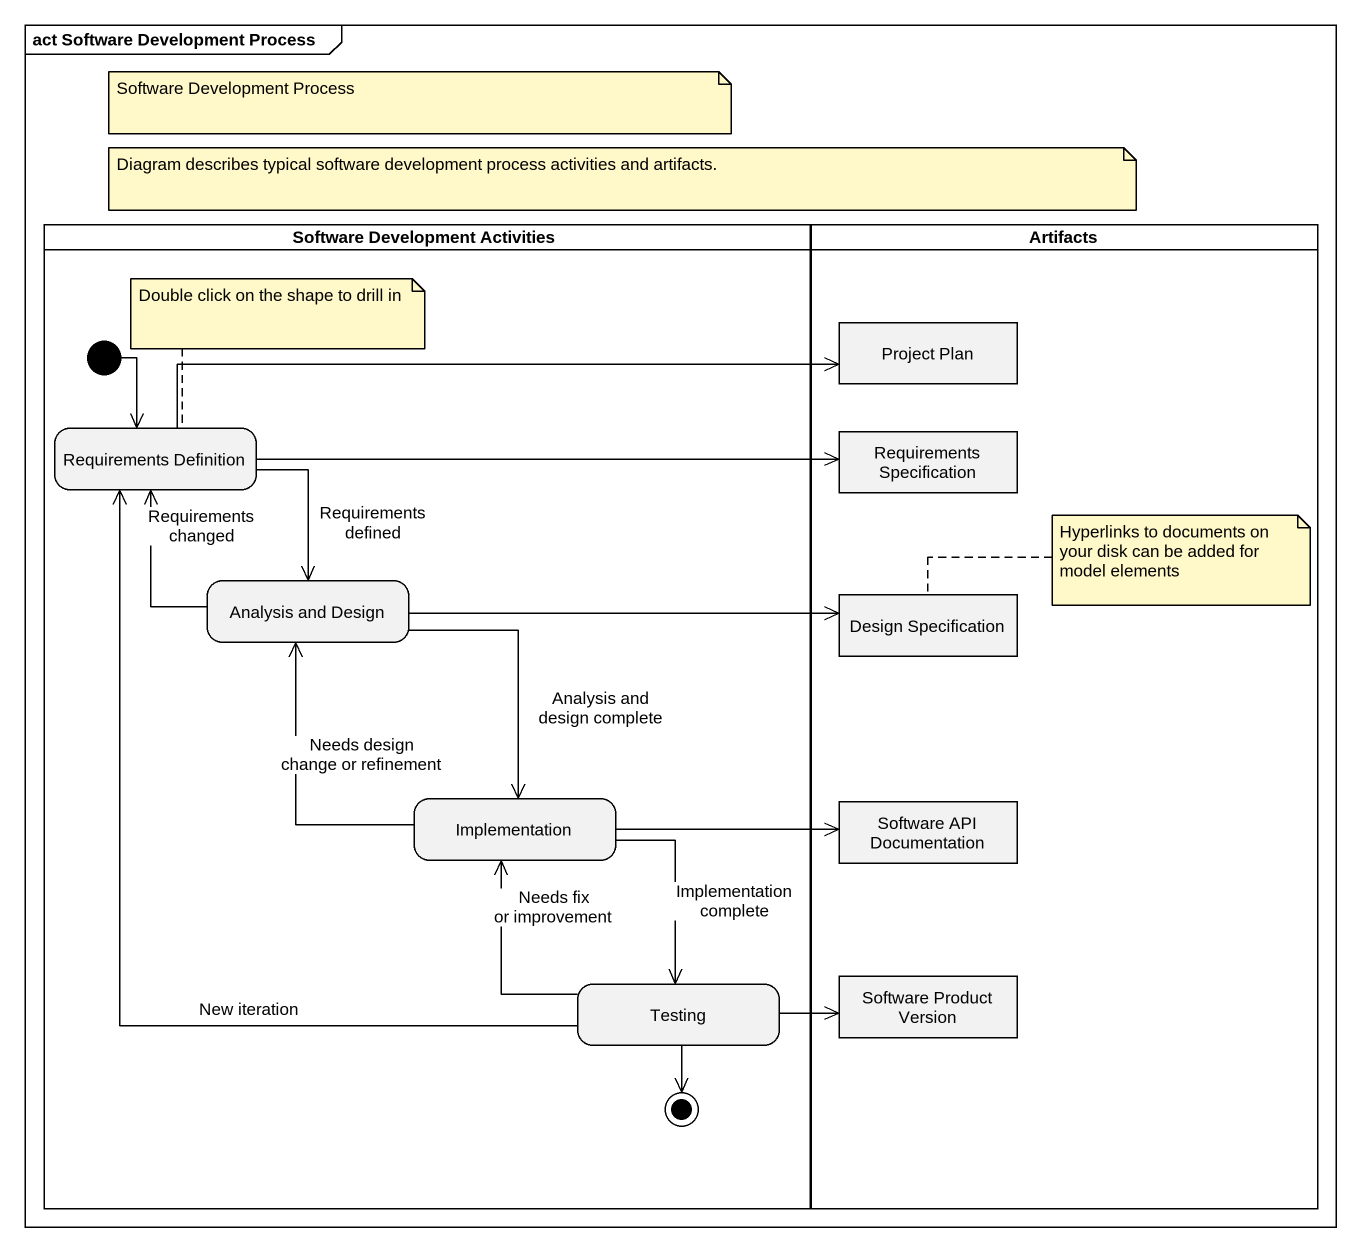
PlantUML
@startuml
mainframe act Software Development Process
hide empty description
state "Software Development Activities" as Software_Development <<partition>> {
  state "Requirements Definition" as Requirements_Definition
  state "Analysis and Design" as Analysis_and_Design
  state Implementation
  state Testing
  [*] --> Requirements_Definition
  Testing --> [*]
}
state Artifacts <<partition>> {
  state "Project Plan" as Project_Plan <<object>>
  state "Requirements Specification" as Requirements_Specification <<object>>
  state "Design Specification" as Design_Specification <<object>>
  state "Software API Documentation" as Software_API_Documentation <<object>>
  state "Software Product Version" as Software_Product_Version <<object>>
}
Requirements_Definition -right-> Project_Plan
Requirements_Definition -right-> Requirements_Specification
Requirements_Definition --> Analysis_and_Design : Requirements defined
Analysis_and_Design -up-> Requirements_Definition : Requirements changed
Analysis_and_Design -right-> Design_Specification
Analysis_and_Design --> Implementation : Analysis and design complete
Implementation -up-> Analysis_and_Design : Needs design change or refinement
Implementation -right-> Software_API_Documentation
Implementation --> Testing : Implementation complete
Testing -up-> Requirements_Definition : New iteration
Testing -up-> Implementation : Needs fix or improvement
Testing -right-> Software_Product_Version
note as N1
  Software Development Process
end note
note as N2
  Diagram describes typical software development process activities and artifacts.
end note
note top of Requirements_Definition : Double click on the shape to drill in
note right of Design_Specification : Hyperlinks to documents on your disk can be added for model elements
@enduml
